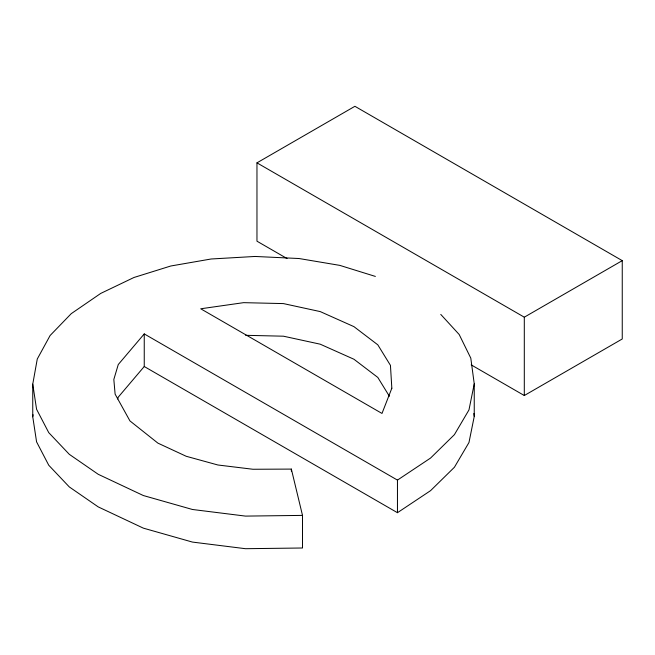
<?xml version="1.0" encoding="UTF-8"?>
<svg xmlns="http://www.w3.org/2000/svg" width="655" height="655" viewBox="0 0 655 655"><rect width="100%" height="100%" fill="white"/><g stroke="black" fill="none" stroke-linecap="round" stroke-linejoin="round"><path stroke-width="0.98" d="M144.247 333.911L144.247 366.513L397.454 512.701L397.454 480.099L144.247 333.911L118.26 364.54L113.831 379.466L115.116 394.13L129.952 420.919L157.912 443.132L186.216 456.281L217.894 464.993L252.936 469.258L291.352 469.095L302.504 515.395L302.504 547.998L245.494 548.702L192.447 542.078L143.347 528.143L98.209 506.888L69.299 486.927L48.757 465.246L36.574 441.863L32.75 416.76L32.75 384.157L37.27 359.022L50.108 335.516L71.256 313.647L100.731 293.415L133.972 277.483L170.775 266.004L211.123 258.995L255.024 256.457L299.065 258.529L339.822 265.381L375.372 276.418M32.75 416.76L33.11 414.754M440.774 314.416L459.188 334.508L470.798 358.146L474.245 383.846L468.972 409.915L454.414 434.65L430.581 458.042L397.454 480.099M474.245 383.846L474.245 416.449L468.972 442.518L454.414 467.252L430.581 490.644L397.454 512.701M117.712 399.001L118.26 397.143L144.247 366.513M287.062 258.561L256.965 241.187L256.965 162.849L354.912 106.298L622.25 260.641L622.25 338.979L524.303 395.53L471.191 364.868M256.965 162.849L524.303 317.192L622.25 260.641M302.504 515.395L245.494 516.099L192.447 509.484L143.347 495.54L98.209 474.285L69.299 454.324L48.757 432.652L36.574 409.26L32.75 384.157M245.65 335.311L283.443 336.195L320.213 344.186L353.937 359.243L377.812 377.436L389.389 396.259M473.843 413.485L474.245 416.449M524.303 317.192L524.303 395.53M291.352 469.095L291.352 471.125M391.837 388.235L381.988 413.444L200.717 308.783L243.603 302.659L283.443 303.592L320.213 311.584L353.937 326.64L377.812 344.833L390.445 365.367L391.837 388.235"/></g></svg>
